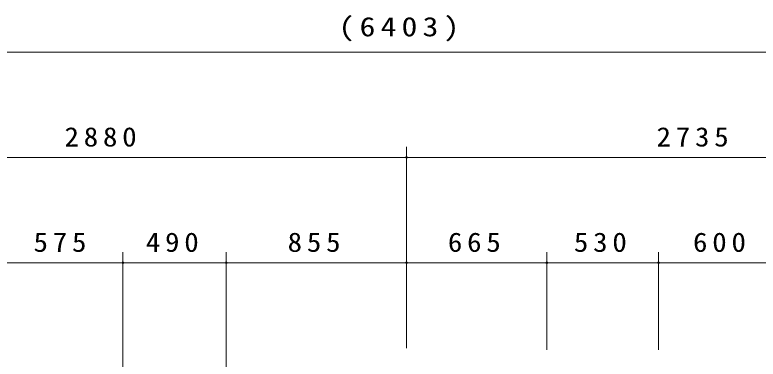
# Model space of a CAD drawing. Units: millimetres on the paper, scale 1:50. Extents: x 200 to 618, y 141 to 438.
# Drawn here: x 271.8 to 342.3, y 261.3 to 294 of the extents above; entities that cross this region are included whole.
import ezdxf

# ---------------------------------------------------------------- set-up
doc = ezdxf.new("R2010")
doc.units = ezdxf.units.MM
doc.layers.add('補助', color=2, linetype='Continuous', lineweight=13)
doc.styles.add('ＭＳ ゴシック', font='')
doc.styles.get('ＭＳ ゴシック').set_extended_font_data('MS Gothic')

# ---------------------------------------------------------------- blocks, each defined once
blk = doc.blocks.new('dimension_origin')
at = {"color": 0, "linetype": 'Continuous', "lineweight": -2}
blk.add_circle((0, 0), 1.25, dxfattribs=at)

msp = doc.modelspace()

# ---------------------------------------------------------------- linework, layer by layer
at = {"layer": '補助'}
for p, q in [((244.416, 290.468), (372.484, 290.468)), ((308.929, 262.357), (308.929, 281.468)), ((308.929, 262.357), (308.929, 281.468)), ((251.329, 280.468), (308.929, 280.468)), ((308.929, 280.468), (363.629, 280.468)), ((282.029, 250.889), (282.029, 271.468)), ((282.029, 250.889), (282.029, 271.468)), ((291.829, 250.889), (291.829, 271.468)), ((291.829, 250.889), (291.829, 271.468)), ((308.929, 262.357), (308.929, 271.468)), ((308.929, 262.357), (308.929, 271.468)), ((322.229, 262.183), (322.229, 271.468)), ((322.229, 262.183), (322.229, 271.468)), ((332.829, 262.183), (332.829, 271.468)), ((332.829, 262.183), (332.829, 271.468)), ((270.529, 270.468), (282.029, 270.468)), ((282.029, 270.468), (291.829, 270.468)), ((291.829, 270.468), (308.929, 270.468)), ((308.929, 270.468), (322.229, 270.468)), ((322.229, 270.468), (332.829, 270.468)), ((332.829, 270.468), (344.829, 270.468))]:
    msp.add_line(p, q, dxfattribs=at)

# ---------------------------------------------------------------- block references
at = {"layer": '補助', "xscale": 0.0667, "yscale": 0.0667, "rotation": 180}
for p in [(308.929, 280.468), (282.029, 270.468), (291.829, 270.468), (308.929, 270.468), (322.229, 270.468), (332.829, 270.468)]:
    msp.add_blockref('dimension_origin', p, dxfattribs=at)
at = {"layer": '補助', "xscale": 0.0667, "yscale": 0.0667}
for p in [(308.929, 280.468), (282.029, 270.468), (291.829, 270.468), (308.929, 270.468), (322.229, 270.468), (332.829, 270.468)]:
    msp.add_blockref('dimension_origin', p, dxfattribs=at)

# ---------------------------------------------------------------- texts
at = {"layer": '補助', "char_height": 1.833, "attachment_point": 8, "style": 'ＭＳ ゴシック'}
for s, insert in [('\\T1.33;\\W1.2;(6403)', (308.45, 291.468)), ('\\T1.33;\\W1.1;2880', (280.129, 281.468)), ('\\T1.33;\\W1.1;2735', (336.279, 281.468)), ('\\T1.33;\\W1.1;575', (276.279, 271.468)), ('\\T1.33;\\W1.1;490', (286.929, 271.468)), ('\\T1.33;\\W1.1;855', (300.379, 271.468)), ('\\T1.33;\\W1.1;665', (315.579, 271.468)), ('\\T1.33;\\W1.1;530', (327.529, 271.468)), ('\\T1.33;\\W1.1;600', (338.829, 271.468))]:
    msp.add_mtext(s, dxfattribs=dict(at, insert=insert))

doc.saveas('drawing.dxf')
